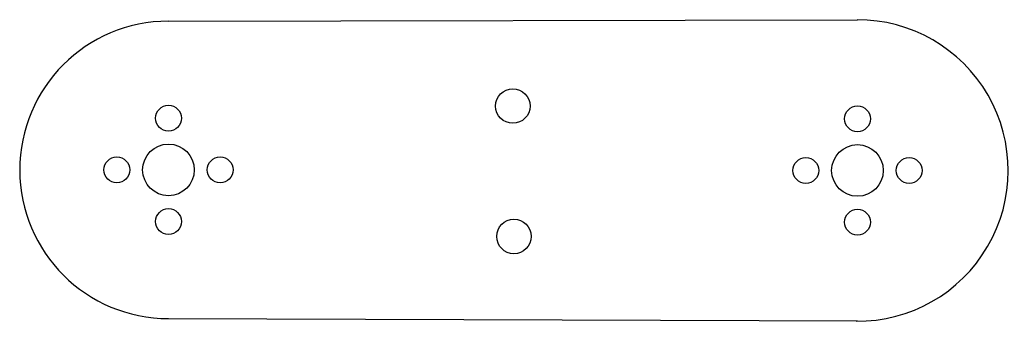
# Model space of a CAD drawing. Header units: centimetres. Extents: x 21.1 to 32.6, y 16.6 to 20.1.
import ezdxf

# ---------------------------------------------------------------- set-up
doc = ezdxf.new("R2010")
doc.units = ezdxf.units.CM
doc.header["$MEASUREMENT"] = 0

msp = doc.modelspace()

# ---------------------------------------------------------------- linework, layer by layer
for p, q in [((22.861, 20.055), (30.861, 20.071)), ((30.864, 16.571), (22.864, 16.6))]:
    msp.add_line(p, q)
for centre, radius in [((26.86, 19.069), 0.2), ((22.862, 18.928), 0.15), ((30.862, 18.921), 0.15), ((22.862, 18.328), 0.3), ((30.862, 18.321), 0.3), ((22.262, 18.328), 0.15), ((23.462, 18.328), 0.15), ((30.262, 18.321), 0.15), ((31.462, 18.321), 0.15), ((22.862, 17.728), 0.15), ((30.862, 17.721), 0.15), ((26.873, 17.555), 0.2)]:
    msp.add_circle(centre, radius)
for centre, radius, start, end in [((22.862, 18.328), 1.727, 90.0568, 270.0568), ((30.862, 18.321), 1.75, 269.5203, 90.1717)]:
    msp.add_arc(centre, radius, start, end)

doc.saveas('drawing.dxf')
